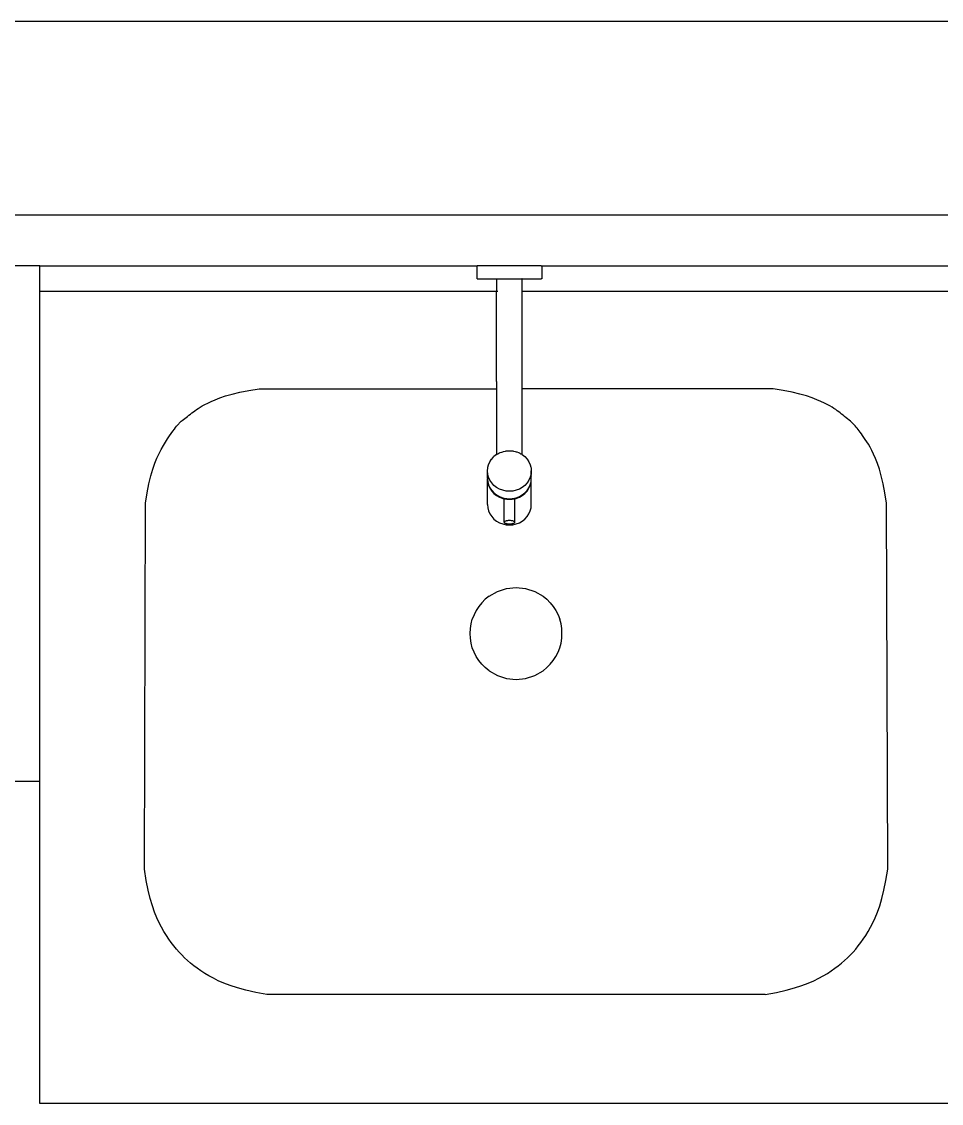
# Model space of a CAD drawing. Header units: metres. Extents: x 244.4 to 340.3, y -4.1 to 64.3.
# Drawn here: x 262.343 to 263.057, y 48.36 to 49.2 of the extents above; entities that cross this region are included whole.
import ezdxf

# ---------------------------------------------------------------- set-up
doc = ezdxf.new("R2010")
doc.units = ezdxf.units.M
doc.layers.add('Edges', color=7, linetype='Continuous')

# ---------------------------------------------------------------- blocks, each defined once
blk = doc.blocks.new('Laundry Service Area pl')
at = {"layer": 'Edges'}
for p, q in [((2.7739, 3.06611), (2.0739, 3.06611)), ((2.7739, 2.66611), (2.7739, 3.06611)), ((2.7739, 3.06611), (2.78801, 3.06611)), ((2.78801, 3.06611), (3.11347, 3.06611)), ((3.11347, 3.05605), (3.11347, 3.06611)), ((3.11377, 3.06611), (3.11347, 3.06611)), ((3.11469, 3.06611), (3.11377, 3.06611)), ((3.11619, 3.06611), (3.11469, 3.06611)), ((3.11824, 3.06611), (3.11619, 3.06611)), ((3.12079, 3.06611), (3.11824, 3.06611)), ((3.12377, 3.06611), (3.12079, 3.06611)), ((3.12712, 3.06611), (3.12377, 3.06611)), ((3.13074, 3.06611), (3.12712, 3.06611)), ((3.13456, 3.06611), (3.13074, 3.06611)), ((3.13847, 3.06611), (3.13456, 3.06611)), ((3.14238, 3.06611), (3.13847, 3.06611)), ((3.14619, 3.06611), (3.14238, 3.06611)), ((3.14982, 3.06611), (3.14619, 3.06611)), ((3.15316, 3.06611), (3.14982, 3.06611)), ((3.15614, 3.06611), (3.15316, 3.06611)), ((3.15869, 3.06611), (3.15614, 3.06611)), ((3.16074, 3.06611), (3.15869, 3.06611)), ((3.16224, 3.06611), (3.16074, 3.06611)), ((3.16316, 3.06611), (3.16224, 3.06611)), ((3.16316, 3.06611), (3.16347, 3.06611)), ((3.16347, 3.06611), (3.16347, 3.05605)), ((3.16347, 3.06611), (3.48801, 3.06611)), ((3.11347, 3.05605), (3.11377, 3.05605)), ((3.11377, 3.05605), (3.11469, 3.05605)), ((3.11469, 3.05605), (3.11619, 3.05605)), ((3.11619, 3.05605), (3.11824, 3.05605)), ((3.11824, 3.05605), (3.12079, 3.05605)), ((3.12079, 3.05605), (3.12377, 3.05605)), ((3.12377, 3.05605), (3.12712, 3.05605)), ((3.12712, 3.05605), (3.12843, 3.05605)), ((3.12843, 3.05605), (3.12855, 3.05605)), ((3.12843, 3.05605), (3.12843, 3.04611)), ((3.12855, 3.05605), (3.12892, 3.05605)), ((3.12892, 3.05605), (3.12952, 3.05605)), ((3.12952, 3.05605), (3.13034, 3.05605)), ((3.13034, 3.05605), (3.13074, 3.05605)), ((3.13074, 3.05605), (3.13136, 3.05605)), ((3.13136, 3.05605), (3.13255, 3.05605)), ((3.13255, 3.05605), (3.13389, 3.05605)), ((3.13389, 3.05605), (3.13456, 3.05605)), ((3.13456, 3.05605), (3.13534, 3.05605)), ((3.13534, 3.05605), (3.13686, 3.05605)), ((3.13686, 3.05605), (3.13843, 3.05605)), ((3.13843, 3.05605), (3.13847, 3.05605)), ((3.13847, 3.05605), (3.13999, 3.05605)), ((3.13999, 3.05605), (3.14152, 3.05605)), ((3.14152, 3.05605), (3.14238, 3.05605)), ((3.14238, 3.05605), (3.14297, 3.05605)), ((3.14297, 3.05605), (3.14431, 3.05605)), ((3.14431, 3.05605), (3.1455, 3.05605)), ((3.1455, 3.05605), (3.14619, 3.05605)), ((3.14619, 3.05605), (3.14652, 3.05605)), ((3.14652, 3.05605), (3.14734, 3.05605)), ((3.14734, 3.05605), (3.14794, 3.05605)), ((3.14843, 3.05605), (3.14794, 3.05605)), ((3.14843, 3.04611), (3.14843, 3.05605)), ((3.14843, 3.05605), (3.14982, 3.05605)), ((3.14982, 3.05605), (3.15316, 3.05605)), ((3.15316, 3.05605), (3.15614, 3.05605)), ((3.15614, 3.05605), (3.15869, 3.05605)), ((3.15869, 3.05605), (3.16074, 3.05605)), ((3.16074, 3.05605), (3.16224, 3.05605)), ((3.16224, 3.05605), (3.16316, 3.05605)), ((3.16347, 3.05605), (3.16316, 3.05605)), ((3.12843, 3.04611), (2.7739, 3.04611)), ((3.12855, 3.04611), (3.12843, 3.04611)), ((3.12843, 2.97646), (3.12843, 3.04611)), ((3.12952, 3.04611), (3.12892, 3.04611)), ((3.14843, 3.04611), (3.14794, 3.04611)), ((4.1739, 3.04611), (3.14843, 3.04611)), ((3.14843, 2.97642), (3.14843, 3.04611)), ((3.12843, 2.97646), (3.1284, 2.97077)), ((3.1484, 2.97077), (3.14843, 2.97642)), ((2.94409, 2.97076), (3.1284, 2.97077)), ((3.1284, 2.96925), (3.12837, 2.96394)), ((3.12837, 2.96394), (3.12839, 2.94585)), ((3.1284, 2.97077), (3.1284, 2.97033)), ((3.1284, 2.97033), (3.1284, 2.97005)), ((3.1284, 2.97005), (3.1284, 2.96925)), ((3.14837, 2.96391), (3.1484, 2.96925)), ((3.14839, 2.94585), (3.14837, 2.96391)), ((3.34302, 2.97076), (3.1484, 2.97077)), ((3.1484, 2.97033), (3.1484, 2.97077)), ((3.1484, 2.97004), (3.1484, 2.97033)), ((3.1484, 2.96925), (3.1484, 2.97004)), ((3.12839, 2.94585), (3.12839, 2.94395)), ((3.12839, 2.94395), (3.12839, 2.94235)), ((3.12839, 2.94235), (3.12839, 2.94126)), ((3.12839, 2.94126), (3.12839, 2.94086)), ((3.12839, 2.94086), (3.12839, 2.94004)), ((3.12839, 2.94004), (3.12839, 2.93921)), ((3.12839, 2.93921), (3.12839, 2.93834)), ((3.14839, 2.94395), (3.14839, 2.94585)), ((3.14839, 2.94235), (3.14839, 2.94395)), ((3.14839, 2.94126), (3.14839, 2.94235)), ((3.14839, 2.94086), (3.14839, 2.94126)), ((3.14839, 2.94004), (3.14839, 2.94086)), ((3.14839, 2.93921), (3.14839, 2.94004)), ((3.14839, 2.93834), (3.14839, 2.93921)), ((3.12839, 2.93834), (3.1284, 2.93746)), ((3.1284, 2.93746), (3.1284, 2.93654)), ((3.1284, 2.93654), (3.1284, 2.9356)), ((3.1284, 2.9356), (3.1284, 2.93464)), ((3.1284, 2.93464), (3.1284, 2.93365)), ((3.1284, 2.93365), (3.1284, 2.93239)), ((3.1284, 2.93239), (3.1284, 2.9299)), ((3.1484, 2.93746), (3.14839, 2.93834)), ((3.1484, 2.93654), (3.1484, 2.93746)), ((3.1484, 2.9356), (3.1484, 2.93654)), ((3.1484, 2.93464), (3.1484, 2.9356)), ((3.1484, 2.93365), (3.1484, 2.93464)), ((3.1484, 2.93239), (3.1484, 2.93365)), ((3.1484, 2.9299), (3.1484, 2.93239)), ((3.1284, 2.9299), (3.12841, 2.92626)), ((3.12841, 2.92626), (3.12841, 2.92159)), ((3.13134, 2.92118), (3.13254, 2.92164)), ((3.13254, 2.92164), (3.13318, 2.92189)), ((3.13318, 2.92189), (3.13388, 2.92204)), ((3.13388, 2.92204), (3.13533, 2.92236)), ((3.13533, 2.92236), (3.13577, 2.92246)), ((3.13577, 2.92246), (3.13685, 2.92254)), ((3.13685, 2.92254), (3.13842, 2.92266)), ((3.13842, 2.92266), (3.13998, 2.92254)), ((3.13998, 2.92254), (3.14108, 2.92246)), ((3.14108, 2.92246), (3.14151, 2.92237)), ((3.14151, 2.92237), (3.14296, 2.92205)), ((3.14296, 2.92205), (3.14368, 2.92189)), ((3.14368, 2.92189), (3.14429, 2.92165)), ((3.14429, 2.92165), (3.14549, 2.92119)), ((3.14841, 2.92626), (3.1484, 2.9299)), ((3.14841, 2.92159), (3.14841, 2.92626)), ((3.12227, 2.91178), (3.12329, 2.91406)), ((3.12329, 2.91406), (3.12459, 2.91602)), ((3.12459, 2.91602), (3.12469, 2.91617)), ((3.12469, 2.91617), (3.12642, 2.91804)), ((3.12844, 2.91965), (3.12642, 2.91804)), ((3.12841, 2.92159), (3.12844, 2.91965)), ((3.12844, 2.91965), (3.12854, 2.9197)), ((3.12854, 2.9197), (3.1289, 2.91991)), ((3.1289, 2.91991), (3.1295, 2.92025)), ((3.1295, 2.92025), (3.13032, 2.92072)), ((3.13032, 2.92072), (3.13072, 2.92094)), ((3.13072, 2.92094), (3.13134, 2.92118)), ((3.14549, 2.92119), (3.14614, 2.92094)), ((3.14614, 2.92094), (3.1465, 2.92073)), ((3.1465, 2.92073), (3.14732, 2.92027)), ((3.14732, 2.92027), (3.14792, 2.91993)), ((3.14792, 2.91993), (3.14841, 2.91965)), ((3.14841, 2.91965), (3.14841, 2.92159)), ((3.14841, 2.91965), (3.15044, 2.91804)), ((3.15044, 2.91804), (3.15217, 2.91617)), ((3.15217, 2.91617), (3.15227, 2.91602)), ((3.15227, 2.91602), (3.15356, 2.91406)), ((3.15356, 2.91406), (3.15458, 2.91178)), ((3.12144, 2.90691), (3.12165, 2.90937)), ((3.12165, 2.90444), (3.12144, 2.90691)), ((3.12144, 2.90297), (3.12144, 2.90691)), ((3.12165, 2.90937), (3.12175, 2.90975)), ((3.12175, 2.90975), (3.12227, 2.91178)), ((3.15458, 2.91178), (3.15511, 2.90975)), ((3.15511, 2.90975), (3.1552, 2.90937)), ((3.1552, 2.90937), (3.15541, 2.90691)), ((3.15541, 2.90691), (3.1552, 2.90444)), ((3.15541, 2.90297), (3.15541, 2.90691)), ((3.12144, 2.90105), (3.12144, 2.90297)), ((3.12165, 2.90297), (3.12144, 2.90105)), ((3.12144, 2.90105), (3.12146, 2.90081)), ((3.12146, 2.90081), (3.12145, 2.90061)), ((3.12145, 2.90061), (3.12165, 2.89859)), ((3.12145, 2.89589), (3.12145, 2.90061)), ((3.12227, 2.90204), (3.12165, 2.90444)), ((3.12165, 2.90303), (3.12165, 2.90297)), ((3.12165, 2.89859), (3.12227, 2.89618)), ((3.12165, 2.89859), (3.12165, 2.89815)), ((3.12165, 2.89815), (3.12228, 2.89574)), ((3.12329, 2.89976), (3.12227, 2.90204)), ((3.12469, 2.89765), (3.12329, 2.89976)), ((3.12642, 2.89577), (3.12469, 2.89765)), ((3.15217, 2.89765), (3.15044, 2.89577)), ((3.15356, 2.89976), (3.15217, 2.89765)), ((3.15458, 2.90204), (3.15356, 2.89976)), ((3.1552, 2.90444), (3.15458, 2.90204)), ((3.15458, 2.89618), (3.1552, 2.89859)), ((3.15458, 2.89574), (3.1552, 2.89815)), ((3.1552, 2.90303), (3.15521, 2.90297)), ((3.1552, 2.89859), (3.15541, 2.90061)), ((3.1552, 2.89815), (3.1552, 2.89859)), ((3.15541, 2.90105), (3.15521, 2.90297)), ((3.15539, 2.90081), (3.15541, 2.90105)), ((3.15541, 2.90061), (3.15539, 2.90081)), ((3.15541, 2.90105), (3.15541, 2.90297)), ((3.15541, 2.89589), (3.15541, 2.90061)), ((3.12145, 2.88078), (3.12145, 2.89589)), ((3.12227, 2.89618), (3.12329, 2.8939)), ((3.12228, 2.89574), (3.1233, 2.89346)), ((3.12329, 2.8939), (3.12469, 2.89179)), ((3.1233, 2.89346), (3.12469, 2.89135)), ((3.12469, 2.89179), (3.12642, 2.88992)), ((3.12469, 2.89135), (3.12642, 2.88947)), ((3.12844, 2.89417), (3.12642, 2.89577)), ((3.12642, 2.88992), (3.12844, 2.88831)), ((3.12642, 2.88947), (3.12845, 2.88787)), ((3.13072, 2.89288), (3.12844, 2.89417)), ((3.12844, 2.88831), (3.13072, 2.88702)), ((3.13318, 2.89193), (3.13072, 2.89288)), ((3.13577, 2.89135), (3.13318, 2.89193)), ((3.13843, 2.89116), (3.13577, 2.89135)), ((3.14108, 2.89135), (3.13843, 2.89116)), ((3.14368, 2.89193), (3.14108, 2.89135)), ((3.14614, 2.89288), (3.14368, 2.89193)), ((3.14841, 2.89417), (3.14614, 2.89288)), ((3.14614, 2.88702), (3.14841, 2.88831)), ((3.15044, 2.89577), (3.14841, 2.89417)), ((3.14841, 2.88831), (3.15044, 2.88992)), ((3.14841, 2.88787), (3.15044, 2.88947)), ((3.15044, 2.88992), (3.15217, 2.89179)), ((3.15044, 2.88947), (3.15217, 2.89135)), ((3.15217, 2.89179), (3.15356, 2.8939)), ((3.15217, 2.89135), (3.15356, 2.89346)), ((3.15356, 2.8939), (3.15458, 2.89618)), ((3.15356, 2.89346), (3.15458, 2.89574)), ((3.15541, 2.88078), (3.15541, 2.89589)), ((2.85512, 2.59781), (2.85599, 2.88194)), ((3.12145, 2.88078), (3.12165, 2.87831)), ((3.12845, 2.88787), (3.13072, 2.88658)), ((3.13072, 2.88702), (3.13318, 2.88607)), ((3.13072, 2.88658), (3.13318, 2.88563)), ((3.13318, 2.88607), (3.13443, 2.8858)), ((3.13318, 2.88563), (3.13443, 2.88536)), ((3.13443, 2.88536), (3.13443, 2.8858)), ((3.13443, 2.86714), (3.13443, 2.88536)), ((3.14243, 2.8858), (3.14368, 2.88607)), ((3.14243, 2.8858), (3.14243, 2.88536)), ((3.14243, 2.88536), (3.14367, 2.88563)), ((3.14243, 2.88536), (3.14243, 2.86714)), ((3.14367, 2.88563), (3.14614, 2.88658)), ((3.14368, 2.88607), (3.14614, 2.88702)), ((3.14614, 2.88658), (3.14841, 2.88787)), ((3.1552, 2.87831), (3.15541, 2.88078)), ((3.43199, 2.59781), (3.43113, 2.88194)), ((3.12165, 2.87831), (3.12228, 2.87591)), ((3.12228, 2.87591), (3.1233, 2.87363)), ((3.1233, 2.87363), (3.12469, 2.87152)), ((3.12469, 2.87152), (3.12642, 2.86964)), ((3.15044, 2.86964), (3.15217, 2.87152)), ((3.15217, 2.87152), (3.15356, 2.87363)), ((3.15356, 2.87363), (3.15458, 2.87591)), ((3.15458, 2.87591), (3.1552, 2.87831)), ((3.12642, 2.86964), (3.12845, 2.86804)), ((3.12845, 2.86804), (3.13072, 2.86675)), ((3.13072, 2.86675), (3.13318, 2.8658)), ((3.13318, 2.8658), (3.13577, 2.86523)), ((3.13443, 2.86714), (3.13448, 2.86738)), ((3.13448, 2.86691), (3.13443, 2.86714)), ((3.13448, 2.86738), (3.13462, 2.86761)), ((3.13462, 2.86668), (3.13448, 2.86691)), ((3.13462, 2.86761), (3.13486, 2.86782)), ((3.13486, 2.86646), (3.13462, 2.86668)), ((3.13486, 2.86782), (3.13519, 2.86802)), ((3.13519, 2.86626), (3.13486, 2.86646)), ((3.13519, 2.86802), (3.1356, 2.8682)), ((3.1356, 2.86608), (3.13519, 2.86626)), ((3.1356, 2.8682), (3.13577, 2.86826)), ((3.13577, 2.86603), (3.1356, 2.86608)), ((3.13577, 2.86826), (3.13608, 2.86836)), ((3.13608, 2.86593), (3.13577, 2.86603)), ((3.13577, 2.86523), (3.13843, 2.86503)), ((3.13608, 2.86836), (3.13661, 2.86848)), ((3.13661, 2.86581), (3.13608, 2.86593)), ((3.13661, 2.86848), (3.13719, 2.86857)), ((3.13719, 2.86572), (3.13661, 2.86581)), ((3.13719, 2.86857), (3.1378, 2.86862)), ((3.1378, 2.86566), (3.13719, 2.86572)), ((3.1378, 2.86862), (3.13843, 2.86864)), ((3.13843, 2.86565), (3.1378, 2.86566)), ((3.13843, 2.86864), (3.13905, 2.86862)), ((3.13905, 2.86566), (3.13843, 2.86565)), ((3.13843, 2.86503), (3.14108, 2.86523)), ((3.13905, 2.86862), (3.13966, 2.86857)), ((3.13966, 2.86572), (3.13905, 2.86566)), ((3.13966, 2.86857), (3.14024, 2.86848)), ((3.14024, 2.86581), (3.13966, 2.86572)), ((3.14024, 2.86848), (3.14078, 2.86836)), ((3.14078, 2.86593), (3.14024, 2.86581)), ((3.14078, 2.86836), (3.14125, 2.8682)), ((3.14108, 2.86603), (3.14078, 2.86593)), ((3.14125, 2.86608), (3.14108, 2.86603)), ((3.14108, 2.86523), (3.14356, 2.86578)), ((3.14125, 2.8682), (3.14166, 2.86802)), ((3.14166, 2.86626), (3.14125, 2.86608)), ((3.14166, 2.86802), (3.14199, 2.86782)), ((3.14199, 2.86646), (3.14166, 2.86626)), ((3.14199, 2.86782), (3.14223, 2.86761)), ((3.14223, 2.86668), (3.14199, 2.86646)), ((3.14223, 2.86761), (3.14238, 2.86738)), ((3.14238, 2.86691), (3.14223, 2.86668)), ((3.14238, 2.86738), (3.14243, 2.86714)), ((3.14243, 2.86714), (3.14238, 2.86691)), ((3.14356, 2.86578), (3.14367, 2.8658)), ((3.14367, 2.8658), (3.14614, 2.86675)), ((3.14614, 2.86675), (3.14841, 2.86804)), ((3.14841, 2.86804), (3.15044, 2.86964)), ((3.12258, 2.8097), (3.12904, 2.81343)), ((3.12904, 2.81343), (3.13614, 2.81574)), ((3.13614, 2.81574), (3.14356, 2.81652)), ((3.14356, 2.81652), (3.15098, 2.81574)), ((3.15098, 2.81574), (3.15808, 2.81343)), ((3.15808, 2.81343), (3.16454, 2.8097)), ((3.11708, 2.80467), (3.11473, 2.80176)), ((3.1197, 2.80732), (3.11708, 2.80467)), ((3.12258, 2.8097), (3.1197, 2.80732)), ((3.16454, 2.8097), (3.16742, 2.80732)), ((3.16742, 2.80732), (3.17005, 2.80467)), ((3.17005, 2.80467), (3.17239, 2.80176)), ((3.1127, 2.79864), (3.11098, 2.79532)), ((3.11473, 2.80176), (3.1127, 2.79864)), ((3.17239, 2.80176), (3.17443, 2.79864)), ((3.17443, 2.79864), (3.17614, 2.79532)), ((3.10811, 2.78454), (3.10867, 2.78823)), ((3.10867, 2.78823), (3.10961, 2.79185)), ((3.11098, 2.79532), (3.10961, 2.79185)), ((3.17614, 2.79532), (3.17751, 2.79185)), ((3.17845, 2.78823), (3.17751, 2.79185)), ((3.17902, 2.78454), (3.17845, 2.78823)), ((3.10792, 2.78081), (3.10811, 2.78454)), ((3.10811, 2.77708), (3.10792, 2.78081)), ((3.17921, 2.78081), (3.17902, 2.78454)), ((3.17902, 2.77708), (3.17921, 2.78081)), ((3.10867, 2.77339), (3.10811, 2.77708)), ((3.10961, 2.76978), (3.10867, 2.77339)), ((3.17751, 2.76978), (3.17845, 2.77339)), ((3.17845, 2.77339), (3.17902, 2.77708)), ((3.11098, 2.7663), (3.10961, 2.76978)), ((3.11268, 2.76298), (3.11098, 2.7663)), ((3.11472, 2.75985), (3.11268, 2.76298)), ((3.1724, 2.75985), (3.17444, 2.76298)), ((3.17444, 2.76298), (3.17615, 2.7663)), ((3.17615, 2.7663), (3.17751, 2.76978)), ((3.11707, 2.75695), (3.11472, 2.75985)), ((3.1197, 2.7543), (3.11707, 2.75695)), ((3.12258, 2.75193), (3.1197, 2.7543)), ((3.16454, 2.75193), (3.16743, 2.7543)), ((3.16743, 2.7543), (3.17006, 2.75695)), ((3.17006, 2.75695), (3.1724, 2.75985)), ((3.12258, 2.75193), (3.12904, 2.74819)), ((3.12904, 2.74819), (3.13614, 2.74589)), ((3.13614, 2.74589), (3.14356, 2.74511)), ((3.14356, 2.74511), (3.15098, 2.74589)), ((3.15098, 2.74589), (3.15808, 2.74819)), ((3.15808, 2.74819), (3.16454, 2.75193)), ((2.74575, 2.66611), (2.7739, 2.66611)), ((2.7739, 2.41611), (2.7739, 2.66611)), ((3.33698, 2.50059), (2.95014, 2.50059)), ((3.4977, 2.41611), (2.7739, 2.41611))]:
    blk.add_line(p, q, dxfattribs=at)
for points in [[(2.85599, 2.88194), (2.85727, 2.89001), (2.85865, 2.89703), (2.86011, 2.90312), (2.86164, 2.90839), (2.86322, 2.91297), (2.86485, 2.91697), (2.8665, 2.92051), (2.86816, 2.9237), (2.86981, 2.92664), (2.87145, 2.92935), (2.87303, 2.93184), (2.87453, 2.93408), (2.87594, 2.93608), (2.87722, 2.93784), (2.87836, 2.93936), (2.87933, 2.94062), (2.88011, 2.94164), (2.88074, 2.94245), (2.88127, 2.94309), (2.88172, 2.94362), (2.88216, 2.94408), (2.88261, 2.94451), (2.88312, 2.94496), (2.88375, 2.94547), (2.8845, 2.94608), (2.88539, 2.94678), (2.88637, 2.94756), (2.88744, 2.94839), (2.88856, 2.94926), (2.88971, 2.95016), (2.89087, 2.95106), (2.89202, 2.95195), (2.89315, 2.95282), (2.89428, 2.95368), (2.89548, 2.95454), (2.8968, 2.95543), (2.89829, 2.95636), (2.89999, 2.95736), (2.90196, 2.95843), (2.90426, 2.9596), (2.90693, 2.96088), (2.91007, 2.96225), (2.91378, 2.96368), (2.91814, 2.96514), (2.92326, 2.96661), (2.92922, 2.96805), (2.93614, 2.96944), (2.94409, 2.97076)], [(3.43113, 2.88194), (3.42985, 2.89001), (3.42848, 2.89702), (3.42705, 2.90307), (3.42557, 2.90828), (3.42407, 2.91275), (3.42257, 2.91658), (3.4211, 2.91988), (3.41968, 2.92277), (3.41832, 2.92533), (3.41702, 2.9276), (3.4158, 2.92962), (3.41464, 2.93141), (3.41355, 2.93301), (3.41252, 2.93443), (3.41156, 2.93572), (3.41065, 2.93691), (3.40981, 2.938), (3.409, 2.93904), (3.40822, 2.94002), (3.40745, 2.94095), (3.40667, 2.94186), (3.40586, 2.94275), (3.405, 2.94364), (3.40409, 2.94454), (3.40309, 2.94546), (3.40203, 2.94639), (3.40092, 2.94733), (3.39977, 2.94827), (3.39859, 2.94922), (3.39741, 2.95015), (3.39624, 2.95106), (3.39509, 2.95195), (3.39397, 2.95282), (3.39283, 2.95368), (3.39163, 2.95454), (3.39031, 2.95543), (3.38883, 2.95636), (3.38713, 2.95736), (3.38515, 2.95843), (3.38286, 2.9596), (3.38019, 2.96088), (3.37705, 2.96225), (3.37335, 2.96368), (3.36898, 2.96514), (3.36387, 2.96661), (3.3579, 2.96805), (3.35098, 2.96944), (3.34302, 2.97076)], [(2.95014, 2.50059), (2.94147, 2.50223), (2.93393, 2.50394), (2.92738, 2.5057), (2.92171, 2.50752), (2.91679, 2.50938), (2.91248, 2.51126), (2.90865, 2.51317), (2.90518, 2.51509), (2.90195, 2.51702), (2.89894, 2.51895), (2.89611, 2.52091), (2.89344, 2.5229), (2.89093, 2.52492), (2.88854, 2.52698), (2.88627, 2.52909), (2.88408, 2.53127), (2.88197, 2.53351), (2.87991, 2.53584), (2.87791, 2.53827), (2.87596, 2.54084), (2.87404, 2.54355), (2.87216, 2.54643), (2.8703, 2.5495), (2.86846, 2.55277), (2.86663, 2.55629), (2.86482, 2.56016), (2.86305, 2.56451), (2.86132, 2.56946), (2.85965, 2.57514), (2.85805, 2.58168), (2.85654, 2.58919), (2.85512, 2.59781)], [(3.33698, 2.50059), (3.34565, 2.50223), (3.35319, 2.50394), (3.35973, 2.5057), (3.3654, 2.50752), (3.37033, 2.50938), (3.37464, 2.51126), (3.37847, 2.51317), (3.38194, 2.51509), (3.38516, 2.51702), (3.38818, 2.51895), (3.39101, 2.52091), (3.39367, 2.5229), (3.39619, 2.52492), (3.39857, 2.52698), (3.40085, 2.52909), (3.40303, 2.53127), (3.40515, 2.53351), (3.40721, 2.53584), (3.40921, 2.53827), (3.41116, 2.54084), (3.41307, 2.54355), (3.41496, 2.54643), (3.41681, 2.5495), (3.41866, 2.55277), (3.42049, 2.55629), (3.42229, 2.56016), (3.42407, 2.56451), (3.4258, 2.56946), (3.42746, 2.57514), (3.42906, 2.58168), (3.43058, 2.58919), (3.43199, 2.59781)]]:
    blk.add_lwpolyline(points, dxfattribs=at)
for centre, radius, start, end in [((3.13843, 2.9046), 0.01922, 257.99579, 282.00421), ((3.13843, 2.90386), 0.01893, 257.80565, 282.19435)]:
    blk.add_arc(centre, radius, start, end, dxfattribs=at)

msp = doc.modelspace()

# ---------------------------------------------------------------- linework, layer by layer
at = {"layer": 'Edges'}
for p, q in [((265.10089, 49.19953), (261.24767, 49.19953)), ((261.24767, 49.04953), (265.10089, 49.04953))]:
    msp.add_line(p, q, dxfattribs=at)

# ---------------------------------------------------------------- block references
msp.add_blockref('Laundry Service Area pl', (259.58299, 45.94387))

doc.saveas('drawing.dxf')
